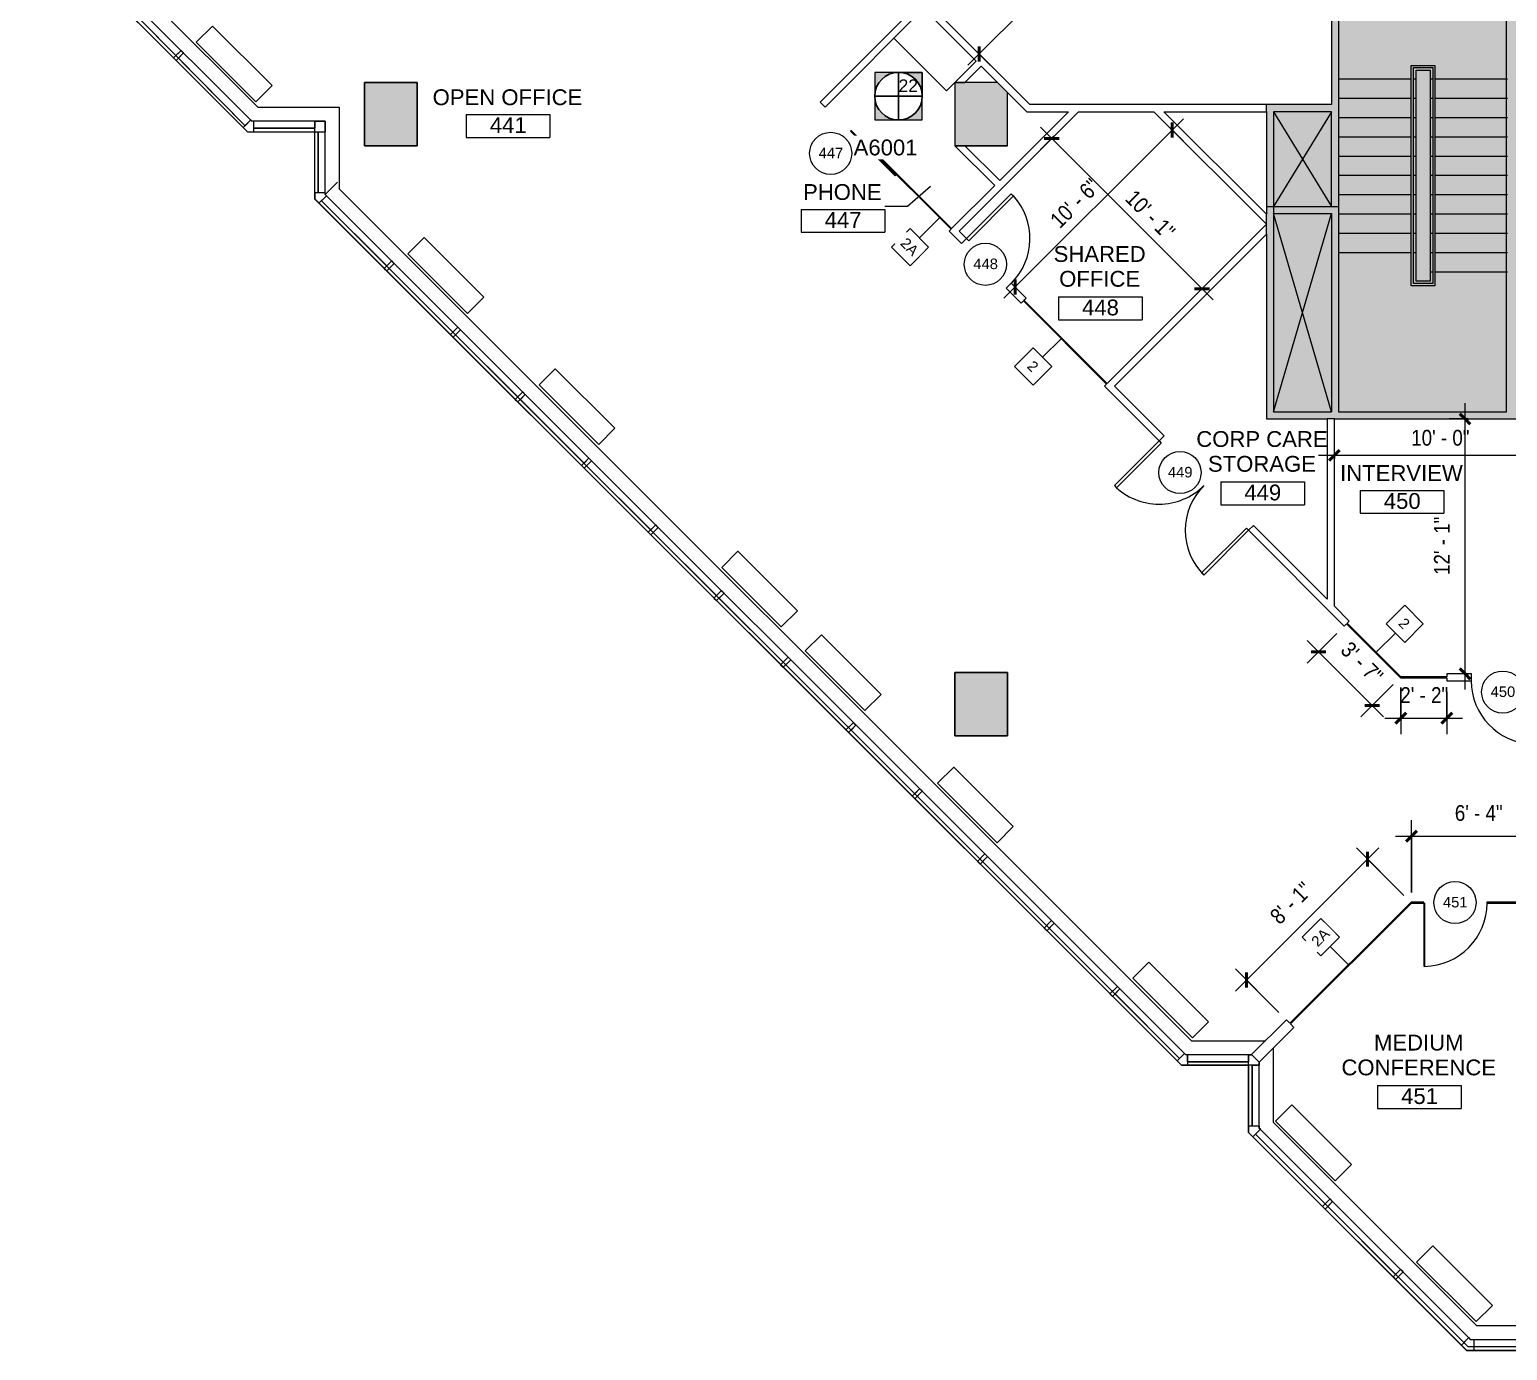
# Model space of a CAD drawing. Header units: inches. Extents: x -865 to 1895, y -762 to 1388.
# Drawn here: x -703 to 138, y -691 to 61 of the extents above; entities that cross this region are included whole.
import ezdxf

# ---------------------------------------------------------------- set-up
doc = ezdxf.new("R2010")
doc.units = ezdxf.units.IN
doc.header["$MEASUREMENT"] = 0
for name, color, linetype, lineweight in [('4th Floor Revit Background_dwg', 8, 'Continuous', 9), ('8309_BB$0$BB_COL_FILL', 7, 'Continuous', 9), ('8309_BB$0$BB_WIN', 7, 'Continuous', 9), ('8309_BB$0$BB_WIN_SILL', 7, 'Continuous', 9), ('A-ANNO-DIMS', 211, 'Continuous', 9), ('A-ANNO-DIMS-96', 211, 'Continuous', 9), ('A-AREA-IDEN', 2, 'Continuous', 20), ('A-DETL-GENF', 92, 'Continuous', 9), ('A-DOOR', 31, 'Continuous', 9), ('A-DOOR-IDEN', 31, 'Continuous', 20), ('A-EXIST-CORE', 7, 'Continuous', 9), ('A-EXIST-GLAZ', 7, 'Continuous', 9), ('A-EXIST-WALL-INT', 7, 'Continuous', 9), ('A-FLOR', 192, 'Continuous', 13), ('A-WALL', 113, 'Continuous', 9), ('A-WALL-IDEN', 211, 'Continuous', 20), ('G-ANNO-SYMB', 111, 'Continuous', 9), ('I-WALL', 2, 'Continuous', 9), ('M-EXIST-HEAT', 7, 'Continuous', 9), ('Q-CASE', 31, 'Continuous', 9)]:
    doc.layers.add(name, color=color, linetype=linetype, lineweight=lineweight)
doc.styles.add('Arial_1', font='arial.ttf', dxfattribs={"height": 9})
doc.styles.add('Arial_2', font='arial.ttf', dxfattribs={"height": 7.125})
doc.styles.add('Arial_3', font='arial.ttf', dxfattribs={"height": 6})
doc.styles.add('Arial_4', font='arial.ttf', dxfattribs={"width": 0.85, "height": 9})
doc.dimstyles.new('Linear_-_3_32__Arial__85_-_1__Tolerance', dxfattribs={"dimscale": 12, "dimtxt": 9.182335, "dimasz": 0.5, "dimexe": 0.75, "dimexo": 0.5, "dimgap": 0.5, "dimtad": 1, "dimdec": 0, "dimzin": 3, "dimdsep": 46, "dimlunit": 4, "dimtxsty": 'Arial_4', "dimblk1": 'OBLIQUE', "dimblk2": 'OBLIQUE', "dimsah": 1, "dimcen": 0.09, "dimdle": 0.75, "dimazin": 0, "dimtfac": 1, "dimtdec": 4, "dimtix": 1, "dimtmove": 0, "dimatfit": 3, "dimfxl": 1, "dimtvp": 1, "dimfrac": 2, "dimtolj": 1, "dimtzin": 0, "dimarcsym": 2})
doc.dimstyles.new('Linear_-_3_32__Arial__85_-_1__Tolerance_1', dxfattribs={"dimscale": 12, "dimtxt": 9.182335, "dimasz": 0.5, "dimexe": 0.75, "dimexo": 0.5, "dimgap": 0.5, "dimtad": 1, "dimdec": 0, "dimzin": 3, "dimdsep": 46, "dimlunit": 4, "dimtxsty": 'Arial_4', "dimblk1": 'OBLIQUE', "dimblk2": 'OBLIQUE', "dimsah": 1, "dimcen": 0.09, "dimdle": 0.75, "dimazin": 0, "dimtfac": 1, "dimtdec": 4, "dimtix": 1, "dimtmove": 2, "dimatfit": 3, "dimfxl": 1, "dimtvp": 1, "dimfrac": 2, "dimtolj": 1, "dimtzin": 0, "dimarcsym": 2})

# ---------------------------------------------------------------- blocks, each defined once
blk = doc.blocks.new('Single-Glass - No Frame - 36_ x 96_-2609057-4th Floor New Construction - Partition Plan')
at = {"layer": 'A-DOOR', "color": 250, "lineweight": 20}
for p, q in [((17.5, 0.25), (17.5, 36.31)), ((18, 36.31), (17.5, 36.31)), ((18, 0.25), (18, 36.31)), ((18, 0.25), (17.5, 0.25))]:
    blk.add_line(p, q, dxfattribs=at)
at = {"layer": 'A-DOOR'}
blk.add_arc((18, 0.25), 36.07, 90.79433, 180, dxfattribs=at)
blk = doc.blocks.new('Single-Flush - 36_ x 96_-1525938-4th Floor New Construction - Partition Plan')
at = {"layer": 'A-DOOR', "color": 250, "lineweight": 20}
for p, q in [((16.25, -2), (16.25, -38.02)), ((18, -2), (16.25, -2)), ((18, -2), (18, -38.02)), ((18, -38.02), (16.25, -38.02))]:
    blk.add_line(p, q, dxfattribs=at)
at = {"layer": 'A-DOOR'}
blk.add_arc((18, -2), 36.07, 180, 267.21884, dxfattribs=at)
blk = doc.blocks.new('Double-Flush - 60_ x 84_-2915550-4th Floor New Construction - Partition Plan')
at = {"layer": 'A-DOOR', "color": 250, "lineweight": 20}
for p, q in [((-36, 38), (-34.25, 38)), ((-36, 2), (-36, 38)), ((-34.25, 2), (-34.25, 38)), ((34.25, 2), (34.25, 37.96)), ((36, 2), (36, 38)), ((-36, 2), (-34.25, 2)), ((36, 2), (34.25, 2))]:
    blk.add_line(p, q, dxfattribs=at)
at = {"layer": 'A-DOOR'}
for centre, start, end in [((-36, 2), 0, 90), ((36, 2), 90, 180)]:
    blk.add_arc(centre, 36, start, end, dxfattribs=at)
blk = doc.blocks.new('Sliding - Single-Glass - No Frame - 36_ x 96_-2608974-4th Floor New Construction - Partition Plan')
at = {"layer": 'A-DOOR', "color": 250, "lineweight": 20}
for p, q in [((-38, 1.25), (-2, 1.25)), ((-38, 0.75), (-38, 1.25)), ((-2, 0.75), (-38, 0.75)), ((-2, 1.25), (-2, 0.75))]:
    blk.add_line(p, q, dxfattribs=at)
blk = doc.blocks.new('Counter Top _No Backsplash_ - Standard Counter Top-2603200-4th Floor New Construction - Partition Plan')
at = {"layer": 'Q-CASE', "lineweight": 13}
for p in [(-47.26, -24), (-4.92, -17.21)]:
    blk.add_line(p, (-4.92, -24), dxfattribs=at)
blk = doc.blocks.new('4th Floor Revit Background_dwg__O1-2868491-4th Floor New Construction - Partition Plan')
at = {"layer": '8309_BB$0$BB_WIN_SILL', "flags": 128}
blk.add_lwpolyline([(-0.442, -9.422), (0.058, -9.422), (0.058, -9.922)], dxfattribs=at)
blk = doc.blocks.new('4th Floor Revit Background_dwg__O7-2868495-4th Floor New Construction - Partition Plan')
at = {"layer": '8309_BB$0$BB_WIN_SILL'}
blk.add_line((-0.078, -0.078), (-0.432, -0.432), dxfattribs=at)
at = {"layer": '8309_BB$0$BB_WIN_SILL', "flags": 128}
blk.add_lwpolyline([(-0.183, -0.682), (0.182, -0.682), (0.182, -0.182), (0.019, -0.183)], dxfattribs=at)
blk = doc.blocks.new('4th Floor Revit Background_dwg__O6-2868496-4th Floor New Construction - Partition Plan')
at = {"layer": '8309_BB$0$BB_WIN_SILL'}
blk.add_line((0.019, -0.183), (-0.078, -0.079), dxfattribs=at)
blk.add_blockref('4th Floor Revit Background_dwg__O7-2868495-4th Floor New Construction - Partition Plan', (0, 0))
blk = doc.blocks.new('4th Floor Revit Background_dwg__O5-2868497-4th Floor New Construction - Partition Plan')
at = {"layer": '8309_BB$0$BB_WIN_SILL'}
blk.add_line((-0.183, -0.682), (-0.432, -0.433), dxfattribs=at)
blk.add_blockref('4th Floor Revit Background_dwg__O6-2868496-4th Floor New Construction - Partition Plan', (0, 0))
blk = doc.blocks.new('4th Floor Revit Background_dwg-1506688-4th Floor New Construction - Partition Plan')
at = {"layer": '8309_BB$0$BB_COL_FILL'}
for points in [[(674.34, 835.78), (674.34, 871.78), (644.34, 871.78), (644.34, 835.78)], [(980.34, 835.78), (1010.34, 835.78), (1010.34, 866.12), (1004.68, 871.78), (980.34, 871.78), (980.34, 841.44)], [(1010.34, 499.78), (1010.34, 535.78), (980.34, 535.78), (980.34, 499.78)]]:
    blk.add_hatch(color=256, dxfattribs=at).paths.add_polyline_path(points, flags=0)
at = {"layer": 'A-EXIST-GLAZ'}
h = blk.add_hatch(color=256, dxfattribs=at)
h.paths.add_polyline_path([(1671.83, 149.74), (1671.9, 149.81), (1668.34, 149.81), (1668.34, 149.74)], flags=0)
h.paths.add_polyline_path([(1109.32, 312.1), (1112.81, 312.1), (1112.8, 312.15), (1109.27, 312.15)], flags=0)
h.paths.add_polyline_path([(618.39, 803.03), (618.39, 803.03), (615.93, 805.49)], flags=0)
h = blk.add_hatch(color=256, dxfattribs=at)
h.paths.add_polyline_path([(1070.09, 351.33), (1070.09, 351.33), (1070.03, 351.39)], flags=0)
h.paths.add_polyline_path([(1032.65, 388.76), (1032.65, 388.77), (1032.59, 388.82)], flags=0)
h.paths.add_polyline_path([(994.69, 426.73), (994.69, 426.73), (994.63, 426.79)], flags=0)
h.paths.add_polyline_path([(957.52, 463.9), (957.52, 463.9), (957.46, 463.96)], flags=0)
h.paths.add_polyline_path([(919.83, 501.59), (919.83, 501.6), (919.77, 501.65)], flags=0)
h.paths.add_polyline_path([(882.66, 538.76), (882.66, 538.76), (882.6, 538.82)], flags=0)
h.paths.add_polyline_path([(844.69, 576.72), (844.7, 576.73), (844.63, 576.78)], flags=0)
h = blk.add_hatch(color=256, dxfattribs=at)
h.paths.add_polyline_path([(1332.34, 149.8), (1332.34, 149.81), (1330.34, 149.8)], flags=0)
h.paths.add_polyline_path([(1231.23, 190.19), (1231.24, 190.19), (1231.17, 190.25)], flags=0)
h.paths.add_polyline_path([(1191.15, 230.27), (1191.15, 230.28), (1191.09, 230.33)], flags=0)
at = {"layer": '8309_BB$0$BB_COL_FILL'}
for p, q in [((674.34, 871.78), (644.34, 871.78)), ((644.34, 871.78), (644.34, 835.78)), ((674.34, 835.78), (674.34, 871.78)), ((1004.68, 871.78), (980.34, 871.78)), ((980.34, 871.78), (980.34, 841.44)), ((1010.34, 866.12), (1004.68, 871.78)), ((1010.34, 835.78), (1010.34, 866.12)), ((980.34, 841.44), (980.34, 835.78)), ((644.34, 835.78), (674.34, 835.78)), ((980.34, 835.78), (1010.34, 835.78)), ((1010.34, 835.78), (986, 835.78)), ((1010.34, 535.78), (980.34, 535.78)), ((980.34, 535.78), (980.34, 499.78)), ((1010.34, 499.78), (1010.34, 535.78)), ((980.34, 499.78), (1010.34, 499.78))]:
    blk.add_line(p, q, dxfattribs=at)
at = {"layer": '8309_BB$0$BB_WIN', "flags": 128}
blk.add_lwpolyline([(1153.53, 277.38), (1153.53, 276.38), (1154.24, 275.67)], dxfattribs=at)
at = {"layer": 'A-EXIST-CORE'}
for p, q in [((1240.08, 873.7), (1198.83, 873.7)), ((1242.83, 873.7), (1241.33, 873.7)), ((1252.33, 873.7), (1250.83, 873.7)), ((1294.83, 873.7), (1253.58, 873.7)), ((1240.08, 862.7), (1198.83, 862.7)), ((1242.83, 862.7), (1241.33, 862.7)), ((1252.33, 862.7), (1250.83, 862.7)), ((1294.83, 862.7), (1253.58, 862.7)), ((1157.72, 855.13), (1157.72, 796.7)), ((1194.72, 855.14), (1161.72, 801.14)), ((1240.08, 851.7), (1198.83, 851.7)), ((1242.83, 851.7), (1241.33, 851.7)), ((1252.33, 851.7), (1250.83, 851.7)), ((1294.83, 851.7), (1253.58, 851.7)), ((1240.08, 840.7), (1198.83, 840.7)), ((1242.83, 840.7), (1241.33, 840.7)), ((1252.33, 840.7), (1250.83, 840.7)), ((1294.83, 840.7), (1253.58, 840.7)), ((1240.08, 829.7), (1198.83, 829.7)), ((1242.83, 829.7), (1241.33, 829.7)), ((1252.33, 829.7), (1250.83, 829.7)), ((1294.83, 829.7), (1253.58, 829.7)), ((1240.08, 818.7), (1198.83, 818.7)), ((1242.83, 818.7), (1241.33, 818.7)), ((1252.33, 818.7), (1250.83, 818.7)), ((1294.83, 818.7), (1253.58, 818.7)), ((1240.08, 807.7), (1198.83, 807.7)), ((1242.83, 807.7), (1241.33, 807.7)), ((1252.33, 807.7), (1250.83, 807.7)), ((1294.83, 807.7), (1253.58, 807.7)), ((1157.72, 801.14), (1198.72, 801.14)), ((1161.72, 684.14), (1194.72, 797.14)), ((1240.08, 796.7), (1198.83, 796.7)), ((1242.83, 796.7), (1241.33, 796.7)), ((1252.33, 796.7), (1250.83, 796.7)), ((1294.83, 796.7), (1253.58, 796.7)), ((1240.08, 785.7), (1198.83, 785.7)), ((1242.83, 785.7), (1241.33, 785.7)), ((1252.33, 785.7), (1250.83, 785.7)), ((1294.83, 785.7), (1253.58, 785.7)), ((1240.08, 774.7), (1198.83, 774.7)), ((1242.83, 774.7), (1241.33, 774.7)), ((1252.33, 774.7), (1250.83, 774.7)), ((1294.83, 774.7), (1253.58, 774.7)), ((1252.33, 763.7), (1250.83, 763.7)), ((1294.83, 763.7), (1253.58, 763.7)), ((1196.35, 680.14), (1316.34, 680.14))]:
    blk.add_line(p, q, dxfattribs=at)
at = {"layer": 'A-EXIST-CORE', "flags": 128}
for points in [[(1194.72, 999.26), (1194.72, 859.14), (1157.72, 859.14)], [(1208.72, 981.23), (1198.72, 981.23), (1198.72, 684.14), (1294.32, 684.14), (1294.32, 937.44), (1281.87, 949.89)], [(1161.72, 855.14), (1194.72, 801.14), (1194.72, 855.14), (1161.72, 855.14), (1161.72, 684.14), (1194.72, 684.14), (1161.72, 797.14), (1194.72, 797.14), (1194.72, 684.14)], [(1157.72, 785.36), (1157.72, 680.14), (1192.35, 680.14)]]:
    blk.add_lwpolyline(points, dxfattribs=at)
for points in [[(1253.58, 755.95), (1240.08, 755.95), (1240.08, 881.45), (1253.58, 881.45)], [(1252.33, 880.2), (1252.33, 757.2), (1241.33, 757.2), (1241.33, 880.2)], [(1242.83, 878.7), (1250.83, 878.7), (1250.83, 758.7), (1242.83, 758.7)]]:
    blk.add_lwpolyline(points, close=True, dxfattribs=at)
at = {"layer": 'A-EXIST-GLAZ'}
for p, q in [((580.22, 849.69), (459.64, 970.27)), ((457.66, 967.43), (576.37, 847.04)), ((581.21, 845.69), (615.97, 845.69)), ((617.93, 843.73), (617.93, 808.97)), ((1108.27, 315.97), (619.81, 804.44)), ((1161.53, 321.94), (1161.53, 279.69)), ((1149.35, 318.1), (1111.81, 318.1)), ((1112.81, 314.1), (1147.57, 314.1)), ((1149.53, 312.14), (1149.53, 277.38))]:
    blk.add_line(p, q, dxfattribs=at)
at = {"layer": 'A-EXIST-GLAZ', "flags": 128}
for points in [[(1149.35, 318.1), (1147.57, 318.1), (1147.57, 314.1), (1112.81, 314.1), (1112.81, 318.1), (1111.81, 318.1), (1111.1, 318.8), (1108.27, 315.97), (1071.5, 352.75), (1074.33, 355.57), (1072.85, 357.04), (1070.03, 354.22), (1034.07, 390.18), (1036.89, 393), (1035.42, 394.48), (1032.59, 391.65), (996.11, 428.14), (998.93, 430.97), (997.45, 432.44), (994.63, 429.62), (958.94, 465.31), (961.76, 468.13), (960.29, 469.61), (957.46, 466.78), (921.24, 503.01), (924.06, 505.83), (922.59, 507.31), (919.77, 504.48), (884.07, 540.17), (886.9, 543), (885.42, 544.47), (882.6, 541.65), (846.11, 578.14), (848.93, 580.96), (847.46, 582.44), (844.63, 579.61), (808.68, 615.57), (811.5, 618.4), (810.03, 619.87), (807.2, 617.05), (770.71, 653.53), (773.54, 656.36), (772.06, 657.83), (769.24, 655.01), (733.02, 691.23), (735.84, 694.06), (734.37, 695.53), (731.54, 692.71), (696.11, 728.13), (698.94, 730.96), (697.46, 732.43), (694.64, 729.61), (658.42, 765.83), (661.24, 768.66), (659.77, 770.13), (656.94, 767.31), (619.81, 804.44), (622.63, 807.26), (621.93, 807.97), (621.93, 808.97), (617.93, 808.97), (617.93, 843.69), (621.93, 843.69), (621.93, 849.69), (615.97, 849.69), (615.97, 845.69), (581.21, 845.69), (581.21, 849.69), (580.21, 849.69), (579.5, 850.4), (576.37, 847.04), (538.37, 885.58), (541.34, 888.55), (539.87, 890.03), (536.9, 887.06), (497.39, 927.14)], [(453.64, 1011.98), (459.64, 1011.98), (459.64, 1005.98), (453.64, 1005.98), (453.64, 1011.98), (453.64, 967.78), (577.73, 843.69), (621.93, 843.69)], [(467.64, 973.58), (583.53, 857.69), (629.93, 857.69), (629.93, 811.29), (1115.12, 326.1), (1157.2, 326.1)], [(621.93, 808.97), (615.93, 808.97), (615.93, 805.49), (618.39, 803.03), (622.63, 807.26), (621.93, 807.97), (621.93, 849.69), (580.21, 849.69), (579.5, 850.4), (575.26, 846.16), (577.72, 843.69), (581.21, 843.69), (581.21, 849.69)], [(1112.81, 318.1), (1112.81, 312.1), (1109.32, 312.1), (615.93, 805.49), (615.93, 849.69)], [(1153.53, 312.1), (1109.32, 312.1), (1106.86, 314.57), (1111.1, 318.8), (1111.81, 318.1), (621.93, 807.98), (629, 815.05)], [(1147.53, 312.1), (1147.53, 318.1), (1149.35, 318.1)], [(1153.53, 277.38), (1147.53, 277.38), (1147.53, 273.89), (1147.53, 318.1)], [(1153.53, 313.95), (1153.53, 312.1), (1147.53, 312.1)], [(1330.34, 151.78), (1276, 151.78), (1276, 155.78), (1274.12, 155.78), (1272.87, 157.04), (1270.04, 154.21), (1232.65, 191.6), (1235.47, 194.42), (1234, 195.9), (1231.17, 193.07), (1192.56, 231.69), (1195.38, 234.51), (1193.91, 235.99), (1191.09, 233.16), (1151.41, 272.84), (1154.23, 275.67), (1153.53, 276.38), (1153.53, 277.38), (1149.53, 277.38), (1149.53, 312.1), (1153.53, 312.1), (1153.53, 313.95)], [(1385.3, 155.78), (1274.12, 155.78), (1153.53, 276.38), (1153.53, 313.95)], [(1385.3, 163.78), (1277.44, 163.78), (1161.53, 279.69)], [(1154.24, 275.67), (1150, 271.43), (1147.53, 273.89), (1271.64, 149.78), (1668.34, 149.78)], [(1668.34, 151.78), (1272.47, 151.78), (1151.41, 272.84)]]:
    blk.add_lwpolyline(points, dxfattribs=at)
for points in [[(535.63, 885.79), (537.1, 884.32), (541.34, 888.55), (539.87, 890.03)], [(655.53, 765.89), (657, 764.42), (661.24, 768.66), (659.77, 770.13)], [(693.22, 728.19), (694.7, 726.72), (698.94, 730.96), (697.46, 732.43)], [(730.13, 691.29), (731.6, 689.82), (735.84, 694.06), (734.37, 695.53)], [(767.82, 653.59), (769.3, 652.12), (773.54, 656.36), (772.06, 657.83)], [(805.79, 615.63), (807.26, 614.16), (811.5, 618.4), (810.03, 619.87)], [(843.22, 578.2), (844.69, 576.72), (848.93, 580.96), (847.46, 582.44)], [(881.18, 540.23), (882.66, 538.76), (886.9, 543), (885.42, 544.47)], [(918.35, 503.07), (919.83, 501.59), (924.06, 505.83), (922.59, 507.31)], [(956.05, 465.37), (957.52, 463.89), (961.76, 468.13), (960.29, 469.61)], [(993.22, 428.2), (994.69, 426.73), (998.93, 430.97), (997.45, 432.44)], [(1031.18, 390.24), (1032.65, 388.76), (1036.89, 393), (1035.42, 394.48)], [(1068.61, 352.81), (1070.09, 351.33), (1074.33, 355.57), (1072.85, 357.04)], [(1189.67, 231.75), (1191.14, 230.27), (1195.38, 234.51), (1193.91, 235.99)], [(1229.76, 191.66), (1231.23, 190.19), (1235.47, 194.42), (1234, 195.9)]]:
    blk.add_lwpolyline(points, close=True, dxfattribs=at)
at = {"layer": 'A-EXIST-WALL-INT'}
for p, q in [((980.34, 871.78), (980.34, 835.78)), ((1004.68, 871.78), (986, 871.78))]:
    blk.add_line(p, q, dxfattribs=at)
at = {"layer": 'A-EXIST-WALL-INT', "flags": 128}
for points in [[(644.34, 871.78), (674.34, 871.78), (674.34, 835.78), (644.34, 835.78)], [(980.34, 535.78), (1010.34, 535.78), (1010.34, 499.78), (980.34, 499.78)]]:
    blk.add_lwpolyline(points, close=True, dxfattribs=at)
blk.add_lwpolyline([(986, 835.78), (1010.34, 835.78), (1010.34, 866.12)], dxfattribs=at)
at = {"layer": 'M-EXIST-HEAT', "flags": 128}
for points in [[(591.67, 869.97), (557.73, 903.91), (548.54, 894.72), (582.48, 860.78)], [(712.16, 749.49), (678.21, 783.43), (669.02, 774.24), (702.96, 740.3)], [(786.8, 674.85), (752.86, 708.79), (743.66, 699.6), (777.6, 665.66)], [(890.75, 570.9), (856.81, 604.84), (847.61, 595.65), (881.56, 561.7)], [(938.35, 523.3), (904.41, 557.24), (895.21, 548.05), (929.15, 514.11)], [(1013.61, 448.03), (979.67, 481.97), (970.48, 472.78), (1004.42, 438.84)], [(1124.74, 336.91), (1090.8, 370.85), (1081.6, 361.66), (1115.55, 327.72)], [(1206.05, 255.6), (1172.11, 289.54), (1162.92, 280.35), (1196.86, 246.4)], [(1286.29, 175.35), (1252.35, 209.29), (1243.16, 200.1), (1277.1, 166.16)]]:
    blk.add_lwpolyline(points, close=True, dxfattribs=at)
at = {"xscale": 12, "yscale": 12, "zscale": 12}
for name, p in [('4th Floor Revit Background_dwg__O1-2868491-4th Floor New Construction - Partition Plan', (621.23, 962.76)), ('4th Floor Revit Background_dwg__O5-2868497-4th Floor New Construction - Partition Plan', (1273.82, 157.99))]:
    blk.add_blockref(name, p, dxfattribs=at)
blk = doc.blocks.new('FORM Room Tag - Name _ Number-61107-4th Floor New Construction - Partition Plan')
at = {"layer": 'A-AREA-IDEN'}
for p, q in [((-0.2444, -0.0231), (-0.2444, -0.1589)), ((-0.2444, -0.0231), (0.2515, -0.0231)), ((0.2515, -0.0231), (0.2515, -0.1589)), ((-0.2444, -0.1589), (0.2515, -0.1589))]:
    blk.add_line(p, q, dxfattribs=at)
blk = doc.blocks.new('Elevation - Interiors-59324-4th Floor New Construction - Partition Plan')
at = {"layer": 'G-ANNO-SYMB'}
h = blk.add_hatch(color=256, dxfattribs=at)
edge = h.paths.add_edge_path(flags=0)
edge.add_line((-0.0996, 0.0996), (0, 0.1992))
edge.add_line((0, 0.1992), (0.0996, 0.0996))
edge.add_arc((0, 0), 0.1409, 45, 135)
h = blk.add_hatch(color=256, dxfattribs=at)
edge = h.paths.add_edge_path(flags=0)
edge.add_line((-0.1992, 0), (-0.0996, 0.0996))
edge.add_arc((0, 0), 0.1409, 135, 225)
edge.add_line((-0.0996, -0.0996), (-0.1992, 0))
h = blk.add_hatch(color=256, dxfattribs=at)
edge = h.paths.add_edge_path(flags=0)
edge.add_line((0.1992, 0), (0.0996, -0.0996))
edge.add_arc((0, 0), 0.1409, 315, 405)
edge.add_line((0.0996, 0.0996), (0.1992, 0))
h = blk.add_hatch(color=256, dxfattribs=at)
edge = h.paths.add_edge_path(flags=0)
edge.add_arc((0, 0), 0.1409, 225, 315)
edge.add_line((0.0996, -0.0996), (0, -0.1992))
edge.add_line((0, -0.1992), (-0.0996, -0.0996))
for p, q in [((0, 0.1992), (-0.1992, 0)), ((0, 0.1992), (-0.0996, 0.0996)), ((0.1992, 0), (0, 0.1992)), ((0.0996, 0.0996), (0, 0.1992)), ((-0.0996, 0.0996), (-0.1992, 0)), ((-0.0996, 0.0996), (0.0996, -0.0996)), ((0.0996, 0.0996), (-0.0996, -0.0996)), ((0, 0), (-0.0996, 0.0996)), ((-0.0996, 0.0996), (0, 0)), ((0.0996, 0.0996), (0, 0)), ((0, 0), (0.0996, 0.0996)), ((0.1992, 0), (0.0996, 0.0996)), ((0, -0.1992), (0.1992, 0)), ((-0.1992, 0), (0, -0.1992)), ((-0.1992, 0), (-0.0996, -0.0996)), ((-0.0996, -0.0996), (0, 0)), ((0, 0), (-0.0996, -0.0996)), ((0, 0), (0.0996, -0.0996)), ((0.0996, -0.0996), (0, 0)), ((0.0996, -0.0996), (0.1992, 0)), ((-0.0996, -0.0996), (0, -0.1992)), ((0, -0.1992), (0.0996, -0.0996))]:
    blk.add_line(p, q, dxfattribs=at)
blk.add_circle((0, 0), 0.1409, dxfattribs=at)
for start, end in [(135, 225), (135, 225), (45, 135), (45, 135), (315, 45), (315, 45), (225, 315), (225, 315)]:
    blk.add_arc((0, 0), 0.1409, start, end, dxfattribs=at)
blk = doc.blocks.new('Elevation - Triangle - 51_256_-58624-4th Floor New Construction - Partition Plan')
at = {"layer": 'G-ANNO-SYMB'}
for p, q in [((0, 0.0996), (-0.0996, 0)), ((0.0996, 0), (0, 0.0996))]:
    blk.add_line(p, q, dxfattribs=at)
blk = doc.blocks.new('FORM Wall Tag - Default-61693-4th Floor New Construction - Partition Plan')
at = {"layer": 'A-WALL-IDEN'}
for p, q in [((-0.078125, 0.078125), (0.078125, 0.078125)), ((-0.078125, -0.078125), (-0.078125, 0.078125)), ((0.078125, 0.078125), (0.078125, -0.078125)), ((0.078125, -0.078125), (-0.078125, -0.078125))]:
    blk.add_line(p, q, dxfattribs=at)
blk = doc.blocks.new('FORM Door Tag - Default-60822-4th Floor New Construction - Partition Plan')
at = {"layer": 'A-DOOR-IDEN'}
blk.add_circle((-0.002, 0), 0.125, dxfattribs=at)
blk = doc.blocks.new('DIMBLOCK21-4th Floor New Construction - Partition Plan')
at = {"layer": 'A-ANNO-DIMS-96'}
for p, q in [((-29.3, -93.04), (-127.58, 5.25)), ((-119.98, 0.12), (-127.58, -7.48)), ((-121.22, -1.12), (-119.98, 0.12)), ((-34.42, -85.44), (-42.03, -93.04)), ((-35.66, -86.68), (-34.42, -85.44))]:
    blk.add_line(p, q, dxfattribs=at)
at = {"layer": 'A-ANNO-DIMS-96', "lineweight": 50}
for p, q in [((-121.22, -1.12), (-125.46, -1.12)), ((-121.22, -1.12), (-116.98, -1.12)), ((-35.66, -86.68), (-39.9, -86.68)), ((-35.66, -86.68), (-31.42, -86.68))]:
    blk.add_line(p, q, dxfattribs=at)
at = {"layer": 'A-ANNO-DIMS-96', "color": 0, "insert": (-73.58, -29.57), "char_height": 9, "width": 38.9896, "attachment_point": 1, "rotation": 315, "line_spacing_factor": 0.941778, "style": 'Arial_4'}
blk.add_mtext('10\' - 1"', dxfattribs=at)
blk = doc.blocks.new('_Oblique')
at = {"color": 0, "linetype": 'ByBlock', "lineweight": -2}
blk.add_line((-0.5, -0.5), (0.5, 0.5), dxfattribs=at)
blk = doc.blocks.new('DIMBLOCK22-4th Floor New Construction - Partition Plan')
at = {"layer": 'A-ANNO-DIMS-96'}
for p, q in [((-46.22, 10.05), (-148.38, -92.11)), ((-53.83, 4.93), (-46.22, -2.68)), ((-52.58, 3.69), (-53.83, 4.93)), ((-143.26, -84.5), (-135.65, -92.11)), ((-142.01, -85.75), (-143.26, -84.5))]:
    blk.add_line(p, q, dxfattribs=at)
at = {"layer": 'A-ANNO-DIMS-96', "lineweight": 50}
for p, q in [((-52.58, 3.69), (-52.58, 7.93)), ((-52.58, 3.69), (-52.58, -0.56)), ((-142.01, -85.75), (-142.01, -81.5)), ((-142.01, -85.75), (-142.01, -89.99))]:
    blk.add_line(p, q, dxfattribs=at)
at = {"layer": 'A-ANNO-DIMS-96', "color": 0, "insert": (-122.94, -46.51), "char_height": 9, "width": 38.9896, "attachment_point": 1, "rotation": 45, "line_spacing_factor": 0.941778, "style": 'Arial_4'}
blk.add_mtext('10\' - 6"', dxfattribs=at)
blk = doc.blocks.new('DIMBLOCK31-4th Floor New Construction - Partition Plan')
at = {"layer": 'A-ANNO-DIMS-96', "lineweight": 50}
for p, q in [((114.08, -160.85), (111.08, -157.85)), ((114.08, -160.85), (117.08, -163.85)), ((114.08, -305.97), (111.08, -302.97)), ((114.08, -305.97), (117.08, -308.97))]:
    blk.add_line(p, q, dxfattribs=at)
at = {"layer": 'A-ANNO-DIMS-96'}
for p, q in [((114.08, -314.97), (114.08, -151.85)), ((115.84, -160.85), (105.08, -160.85)), ((114.08, -160.85), (115.84, -160.85)), ((115.84, -305.97), (105.08, -305.97)), ((114.08, -305.97), (115.84, -305.97))]:
    blk.add_line(p, q, dxfattribs=at)
at = {"layer": 'A-ANNO-DIMS-96', "color": 0, "insert": (96.4, -249.66), "char_height": 9, "width": 38.9896, "attachment_point": 1, "rotation": 90, "line_spacing_factor": 0.941778, "style": 'Arial_4'}
blk.add_mtext('12\' - 1"', dxfattribs=at)
blk = doc.blocks.new('DIMBLOCK32-4th Floor New Construction - Partition Plan')
at = {"layer": 'A-ANNO-DIMS-96'}
for p, q in [((77.49, -313.72), (77.49, -340.24)), ((77.49, -331.24), (77.49, -313.72)), ((103.68, -315.97), (103.68, -340.24)), ((103.68, -331.24), (103.68, -315.97)), ((68.49, -331.24), (112.68, -331.24))]:
    blk.add_line(p, q, dxfattribs=at)
at = {"layer": 'A-ANNO-DIMS-96', "lineweight": 50}
for p, q in [((77.49, -331.24), (74.49, -334.24)), ((77.49, -331.24), (80.49, -328.24)), ((103.68, -331.24), (100.68, -334.24)), ((103.68, -331.24), (106.68, -328.24))]:
    blk.add_line(p, q, dxfattribs=at)
at = {"layer": 'A-ANNO-DIMS-96', "color": 0, "insert": (77.23, -313.55), "char_height": 9, "width": 32.0393, "attachment_point": 1, "line_spacing_factor": 0.941778, "style": 'Arial_4'}
blk.add_mtext('2\' - 2"', dxfattribs=at)
blk = doc.blocks.new('DIMBLOCK33-4th Floor New Construction - Partition Plan')
at = {"layer": 'A-ANNO-DIMS-96'}
for p, q in [((41.09, -282.99), (24.27, -299.8)), ((30.64, -293.44), (41.09, -282.99)), ((67.57, -330.37), (24.27, -287.07)), ((73.25, -311.97), (54.84, -330.37)), ((61.21, -324.01), (73.25, -311.97))]:
    blk.add_line(p, q, dxfattribs=at)
at = {"layer": 'A-ANNO-DIMS-96', "lineweight": 50}
for p, q in [((30.64, -293.44), (26.4, -293.44)), ((30.64, -293.44), (34.88, -293.44)), ((61.21, -324.01), (56.97, -324.01)), ((61.21, -324.01), (65.45, -324.01))]:
    blk.add_line(p, q, dxfattribs=at)
at = {"layer": 'A-ANNO-DIMS-96', "color": 0, "insert": (48.99, -286.78), "char_height": 9, "width": 32.0393, "attachment_point": 1, "rotation": 315, "line_spacing_factor": 0.941778, "style": 'Arial_4'}
blk.add_mtext('3\' - 7"', dxfattribs=at)
blk = doc.blocks.new('DIMBLOCK34-4th Floor New Construction - Partition Plan')
at = {"layer": 'A-ANNO-DIMS-96'}
for p, q in [((39.68, -183.29), (39.68, -172.53)), ((159.67, -183.29), (159.67, -172.53)), ((30.68, -181.53), (168.67, -181.53)), ((39.68, -181.53), (39.68, -183.29)), ((159.67, -181.53), (159.67, -183.29))]:
    blk.add_line(p, q, dxfattribs=at)
at = {"layer": 'A-ANNO-DIMS-96', "lineweight": 50}
for p, q in [((39.68, -181.53), (36.68, -184.53)), ((39.68, -181.53), (42.68, -178.53)), ((159.67, -181.53), (156.67, -184.53)), ((159.67, -181.53), (162.67, -178.53))]:
    blk.add_line(p, q, dxfattribs=at)
at = {"layer": 'A-ANNO-DIMS-96', "color": 0, "insert": (83.43, -167.03), "char_height": 9, "width": 38.9896, "attachment_point": 1, "line_spacing_factor": 0.941778, "style": 'Arial_4'}
blk.add_mtext('10\' - 0"', dxfattribs=at)
blk = doc.blocks.new('DIMBLOCK35-4th Floor New Construction - Partition Plan')
at = {"layer": 'A-ANNO-DIMS-96'}
for p, q in [((19.28, 228.81), (-168.9, 40.63)), ((11.67, 223.69), (19.28, 216.08)), ((12.91, 222.44), (11.67, 223.69)), ((-163.78, 48.24), (-156.17, 40.63)), ((-162.54, 46.99), (-163.78, 48.24))]:
    blk.add_line(p, q, dxfattribs=at)
at = {"layer": 'A-ANNO-DIMS-96', "lineweight": 50}
for p, q in [((12.91, 222.44), (12.91, 226.69)), ((12.91, 222.44), (12.91, 218.2)), ((-162.54, 46.99), (-162.54, 51.24)), ((-162.54, 46.99), (-162.54, 42.75))]:
    blk.add_line(p, q, dxfattribs=at)
at = {"layer": 'A-ANNO-DIMS-96', "color": 0, "insert": (-98.8, 135.74), "char_height": 9, "width": 38.9896, "attachment_point": 1, "rotation": 45, "line_spacing_factor": 0.941778, "style": 'Arial_4'}
blk.add_mtext('20\' - 8"', dxfattribs=at)
blk = doc.blocks.new('DIMBLOCK37-4th Floor New Construction - Partition Plan')
at = {"layer": 'A-ANNO-DIMS-96'}
for p, q in [((83.55, -430.46), (83.55, -389.38)), ((159.67, -427.21), (159.67, -389.38)), ((74.55, -398.38), (168.67, -398.38)), ((83.55, -398.38), (83.55, -430.46)), ((159.67, -398.38), (159.67, -427.21))]:
    blk.add_line(p, q, dxfattribs=at)
at = {"layer": 'A-ANNO-DIMS-96', "lineweight": 50}
for p, q in [((83.55, -398.38), (86.55, -395.38)), ((159.67, -398.38), (162.67, -395.38)), ((83.55, -398.38), (80.55, -401.38)), ((159.67, -398.38), (156.67, -401.38))]:
    blk.add_line(p, q, dxfattribs=at)
at = {"layer": 'A-ANNO-DIMS-96', "color": 0, "insert": (108.26, -380.7), "char_height": 9, "width": 32.0393, "attachment_point": 1, "line_spacing_factor": 0.941778, "style": 'Arial_4'}
blk.add_mtext('6\' - 4"', dxfattribs=at)
blk = doc.blocks.new('DIMBLOCK38-4th Floor New Construction - Partition Plan')
at = {"layer": 'A-ANNO-DIMS-96'}
for p, q in [((64.95, -405.13), (-16.63, -486.71)), ((79.31, -432.22), (52.22, -405.13)), ((58.59, -411.49), (79.31, -432.22)), ((8.16, -498.77), (-16.63, -473.99)), ((-10.27, -480.35), (8.16, -498.77))]:
    blk.add_line(p, q, dxfattribs=at)
at = {"layer": 'A-ANNO-DIMS-96', "lineweight": 50}
for p, q in [((58.59, -411.49), (58.59, -407.25)), ((58.59, -411.49), (58.59, -415.73)), ((-10.27, -480.35), (-10.27, -476.11)), ((-10.27, -480.35), (-10.27, -484.59))]:
    blk.add_line(p, q, dxfattribs=at)
at = {"layer": 'A-ANNO-DIMS-96', "color": 0, "insert": (2.22, -442.86), "char_height": 9, "width": 32.0393, "attachment_point": 1, "rotation": 45, "line_spacing_factor": 0.941778, "style": 'Arial_4'}
blk.add_mtext('8\' - 1"', dxfattribs=at)

msp = doc.modelspace()

# ---------------------------------------------------------------- hatches: boundary and pattern name
at = {"layer": 'A-DETL-GENF'}
h = msp.add_hatch(color=9, dxfattribs=at)
h.paths.add_polyline_path([(393.16, -162.72), (541.06, -162.72), (541.06, -147.94), (752.68, -147.94), (752.68, -162.72), (867.19, -162.72), (867.19, 64.4), (393.16, 64.4), (393.16, 24.53), (402.64, 24.53), (402.64, -19.47), (393.16, -19.47), (393.16, -77.47), (402.64, -77.47), (402.64, -121.47), (393.16, -121.47), (393.16, -158.22)], flags=0)
h.paths.add_polyline_path([(1527.09, -162.72), (1527.09, 68.31), (1241.09, 68.31), (1241.09, -162.72), (1517.61, -162.72)], flags=0)
h.paths.add_polyline_path([(159.67, -160.85), (261.14, -160.85), (261.14, -120.86), (251.64, -120.86), (251.64, -76.86), (261.64, -76.86), (261.64, -18.86), (251.64, -18.86), (251.64, 25.14), (261.14, 25.14), (261.14, 62.36), (177.39, 62.36), (95.51, 144.24), (38.05, 144.24), (38.05, 18.14), (1.06, 18.14), (1.06, -160.85), (153.68, -160.85)], flags=0)
h.paths.add_polyline_path([(-353.51, 330.78), (-327.35, 330.78), (-209.17, 448.96), (-318.99, 558.75), (-389.63, 558.75), (-389.63, 773.5), (-505.56, 773.5), (-505.56, 330.78), (-374.02, 330.78)], flags=0)

# ---------------------------------------------------------------- linework, layer by layer
at = {"layer": 'A-AREA-IDEN'}
for p, q in [((-190.29, -28.39), (-203.28, -39.89)), ((-203.28, -39.89), (-216.27, -39.89))]:
    msp.add_line(p, q, dxfattribs=at)
at = {"layer": 'A-FLOR'}
for p, q in [((-703.04, 126.79), (-578.95, 2.7)), ((-578.95, 2.7), (-540.75, 2.7)), ((-540.75, 2.7), (-540.75, -35.49)), ((-540.75, -35.49), (-47.4, -528.84)), ((-47.4, -528.84), (-9.14, -528.84)), ((-9.14, -528.84), (-9.14, -567.09)), ((-9.14, -567.09), (114.95, -691.18)), ((114.95, -691.18), (515.23, -691.18))]:
    msp.add_line(p, q, dxfattribs=at)
at = {"layer": 'A-WALL', "color": 250, "lineweight": 20}
for p, q in [((-15.82, 256.84), (-253.04, 19.62)), ((-133.68, 18.14), (-191.27, 75.73)), ((-250.21, 16.8), (-194.1, 72.9)), ((-194.1, 72.9), (-164.16, 42.96)), ((-164.16, 42.96), (-176.33, 30.79)), ((-170.68, 30.79), (-161.33, 40.14)), ((-161.33, 40.14), (-135.34, 14.14)), ((-176.33, 30.79), (-170.68, 30.79)), ((-253.04, 19.62), (-250.21, 16.8)), ((1.06, 18.14), (-133.68, 18.14)), ((1.06, 14.14), (1.06, 18.14)), ((-173.93, -53.83), (-105.96, 14.14)), ((-111.62, 14.14), (-150.82, -25.06)), ((-135.34, 14.14), (-111.62, 14.14)), ((-105.96, 14.14), (-63.04, 14.14)), ((-63.04, 14.14), (1.06, -49.96)), ((1.06, -44.3), (-57.38, 14.14)), ((-57.38, 14.14), (1.06, 14.14)), ((-176.33, -5.21), (-153.65, -27.89)), ((-170.68, -5.21), (-176.33, -5.21)), ((-150.82, -25.06), (-170.68, -5.21)), ((-153.65, -27.89), (-178.17, -52.41)), ((1.06, -49.96), (-89.61, -140.63)), ((1.06, -55.61), (1.06, -44.3)), ((-178.53, -52.77), (-179.59, -53.83)), ((-179.59, -53.83), (-172.52, -60.9)), ((-169.69, -58.07), (-173.93, -53.83)), ((-172.52, -60.9), (-169.69, -58.07)), ((-85.54, -142.22), (1.06, -55.61)), ((-144.23, -83.53), (-147.06, -86.35)), ((-135.75, -92.01), (-144.23, -83.53)), ((-147.06, -86.35), (-138.58, -94.84)), ((-136.98, -93.25), (-135.75, -92.01)), ((-138.58, -94.84), (-137.34, -93.6)), ((-89.96, -140.98), (-91.2, -142.22)), ((-91.2, -142.22), (-60.09, -173.33)), ((-57.26, -170.5), (-85.54, -142.22)), ((35.68, -160.85), (35.68, -263.44)), ((39.68, -160.85), (35.68, -160.85)), ((39.68, -267.44), (39.68, -160.85)), ((-60.09, -173.33), (-57.26, -170.5)), ((-6.35, -221.41), (-9.18, -224.24)), ((-9.18, -224.24), (45.33, -278.74)), ((35.68, -263.44), (-6.35, -221.41)), ((48.16, -275.92), (39.68, -267.44)), ((45.33, -278.74), (46.57, -277.51)), ((46.92, -277.15), (48.16, -275.92)), ((117.68, -305.97), (103.68, -305.97)), ((103.68, -305.97), (103.68, -307.72)), ((103.68, -308.22), (103.68, -309.97)), ((103.68, -309.97), (117.68, -309.97)), ((117.68, -309.97), (117.68, -305.97)), ((12.4, -503.02), (-7.4, -522.82)), ((14.34, -504.96), (12.4, -503.02)), ((-3.16, -527.06), (16.64, -507.26)), ((16.64, -507.26), (14.7, -505.31)), ((-7.4, -522.82), (-3.16, -527.06))]:
    msp.add_line(p, q, dxfattribs=at)
at = {"layer": 'A-WALL-IDEN'}
for p, q in [((-184.91, -46.03), (-196.55, -57.68)), ((-115.62, -114.96), (-126.38, -125.73)), ((63.31, -293.9), (74.41, -282.79)), ((47.87, -471.79), (37.24, -461.16))]:
    msp.add_line(p, q, dxfattribs=at)
at = {"layer": 'I-WALL', "color": 250, "lineweight": 20}
for p, q in [((-223.34, -7.25), (-223.69, -7.6)), ((-223.69, -7.6), (-178.53, -52.77)), ((-178.17, -52.41), (-223.34, -7.25)), ((-137.34, -93.6), (-89.96, -140.98)), ((-89.61, -140.63), (-136.98, -93.25)), ((46.57, -277.51), (77.28, -308.22)), ((77.49, -307.72), (46.92, -277.15)), ((77.28, -308.22), (103.68, -308.22)), ((103.68, -307.72), (77.49, -307.72)), ((83.35, -435.96), (14.34, -504.96)), ((14.7, -505.31), (83.55, -436.46)), ((90.55, -435.96), (83.35, -435.96)), ((83.55, -436.46), (90.55, -436.46)), ((90.55, -436.46), (90.55, -435.96)), ((159.67, -435.96), (126.55, -435.96)), ((126.55, -435.96), (126.55, -436.46)), ((126.55, -436.46), (159.67, -436.46))]:
    msp.add_line(p, q, dxfattribs=at)

# ---------------------------------------------------------------- block references
at = {"layer": '4th Floor Revit Background_dwg', "color": 7}
msp.add_blockref('4th Floor Revit Background_dwg-1506688-4th Floor New Construction - Partition Plan', (-1156.67, -840.99), dxfattribs=at)
at = {"layer": 'A-AREA-IDEN', "xscale": 95.99999999999994, "yscale": 95.99999999999994, "zscale": 95.99999999999994}
for p in [(-431, 14.7), (-240.41, -39.29), (-93.92, -89.12), (-1.54, -194.48), (77.86, -199.31), (87.71, -538.18)]:
    msp.add_blockref('FORM Room Tag - Name _ Number-61107-4th Floor New Construction - Partition Plan', p, dxfattribs=at)
at = {"layer": 'A-DOOR', "lineweight": 13}
for name, p, rotation in [('Sliding - Single-Glass - No Frame - 36_ x 96_-2608974-4th Floor New Construction - Partition Plan', (-236.25, 5.3), 134.9999999999999), ('Single-Flush - 36_ x 96_-1525938-4th Floor New Construction - Partition Plan', (-158.37, -72.21), 134.9999999999999), ('Double-Flush - 60_ x 84_-2915550-4th Floor New Construction - Partition Plan', (-33.22, -197.37), 134.9999999999999), ('Single-Glass - No Frame - 36_ x 96_-2609057-4th Floor New Construction - Partition Plan', (108.55, -436.21), 180)]:
    msp.add_blockref(name, p, dxfattribs=dict(at, rotation=rotation))
msp.add_blockref('Single-Flush - 36_ x 96_-1525938-4th Floor New Construction - Partition Plan', (135.68, -307.97), dxfattribs=at)
at = {"layer": 'A-DOOR-IDEN', "xscale": 95.99999999999994, "yscale": 95.99999999999994, "zscale": 95.99999999999994}
for p in [(-158.77, -72.75), (-48.01, -191.35), (135.68, -316.35), (108.55, -436.21)]:
    msp.add_blockref('FORM Door Tag - Default-60822-4th Floor New Construction - Partition Plan', p, dxfattribs=at)
at = {"layer": 'A-WALL-IDEN', "xscale": 95.99999999999994, "yscale": 95.99999999999994, "zscale": 95.99999999999994}
for p, rotation in [((-201.86, -62.98), 314.9999999999999), ((-131.69, -131.03), 314.9999999999999), ((79.72, -277.49), 314.9999999999999), ((31.94, -455.86), 45.00000000000003)]:
    msp.add_blockref('FORM Wall Tag - Default-61693-4th Floor New Construction - Partition Plan', p, dxfattribs=dict(at, rotation=rotation))
at = {"layer": 'G-ANNO-SYMB', "xscale": 95.99999999999994, "yscale": 95.99999999999994, "zscale": 95.99999999999994, "rotation": 44.99999999999983}
msp.add_blockref('Elevation - Interiors-59324-4th Floor New Construction - Partition Plan', (-208.39, 22.97), dxfattribs=at)
at = {"layer": 'G-ANNO-SYMB', "extrusion": (0, 0, -1), "xscale": 95.99999999999996, "yscale": 95.99999999999996, "zscale": 95.99999999999996, "rotation": 45.00000000000009}
msp.add_blockref('Elevation - Triangle - 51_256_-58624-4th Floor New Construction - Partition Plan', (201.63, 29.73), dxfattribs=at)
at = {"layer": 'Q-CASE', "lineweight": 13, "rotation": 315}
msp.add_blockref('Counter Top _No Backsplash_ - Standard Counter Top-2603200-4th Floor New Construction - Partition Plan', (-160.68, 39.48), dxfattribs=at)

# ---------------------------------------------------------------- texts
at = {"layer": 'A-AREA-IDEN', "lineweight": 9, "char_height": 9, "attachment_point": 2, "line_spacing_factor": 0.941778, "style": 'Arial_1'}
for s, insert, width in [('OPEN OFFICE', (-430.99, 26.88), 101.7022), ('441', (-430.53, 10.99), 25.1225), ('PHONE', (-240.4, -27.11), 53.3303), ('447', (-239.94, -43), 25.1225), ('SHARED\\POFFICE', (-93.91, -62.39), 62.4758), ('448', (-93.45, -92.84), 25.1225), ('CORP CARE\\PSTORAGE', (-1.53, -167.75), 89.1409), ('INTERVIEW', (77.87, -187.13), 83.301), ('449', (-1.07, -198.19), 25.1225), ('450', (78.33, -203.02), 25.1225), ('MEDIUM\\PCONFERENCE', (87.72, -511.45), 104.8976), ('451', (88.19, -541.9), 25.1225)]:
    msp.add_mtext(s, dxfattribs=dict(at, insert=insert, width=width))
at = {"layer": 'A-DOOR-IDEN', "lineweight": 9, "char_height": 6, "width": 16.7484, "attachment_point": 2, "line_spacing_factor": 0.941778, "style": 'Arial_3'}
for s, insert in [('448', (-158.81, -69.51)), ('449', (-48.05, -188.12)), ('450', (135.64, -313.12)), ('451', (108.51, -432.97))]:
    msp.add_mtext(s, dxfattribs=dict(at, insert=insert))
at = {"layer": 'G-ANNO-SYMB', "insert": (-202.84, 32.54), "char_height": 7.125, "width": 13.2588, "attachment_point": 2, "line_spacing_factor": 0.941778, "style": 'Arial_2'}
msp.add_mtext('22', dxfattribs=at)

# ---------------------------------------------------------------- dimensions: what is measured, and where the dimension line sits
at = {"layer": 'A-ANNO-DIMS'}
for base, p1, p2, angle, override, picture, middle in [((-162.54, 46.99), (15.91, 219.44), (-159.54, 43.99), 45, {"dimpost": '<>', "dimfxl": 248.125024}, 'DIMBLOCK35-4th Floor New Construction - Partition Plan', (-82.3, 142.21)), ((114.08, -160.85), (109.84, -305.97), (109.84, -160.85), 90, {"dimpost": '<>', "dimfxl": 145.12884}, 'DIMBLOCK31-4th Floor New Construction - Partition Plan', (103.56, -233.41))]:
    dim = msp.add_linear_dim(base=base, p1=p1, p2=p2, angle=angle, dimstyle='Linear_-_3_32__Arial__85_-_1__Tolerance', override=override, dxfattribs=at)
    dim.commit()
    dim.dimension.update_dxf_attribs({"geometry": picture, "text_midpoint": middle})
for base, p1, p2, angle, override, picture, middle, turn in [((-142.01, -85.75), (-49.58, 0.69), (-139.01, -88.75), 45, {"dimpost": '<>', "dimfxl": 126.474258}, 'DIMBLOCK22-4th Floor New Construction - Partition Plan', (-104.91, -36.97), 45), ((-121.22, -1.12), (-38.66, -89.68), (-124.22, -4.12), 315, {"dimpost": '<>', "dimfxl": 121}, 'DIMBLOCK21-4th Floor New Construction - Partition Plan', (-64.04, -47.6), 315)]:
    dim = msp.add_linear_dim(base=base, p1=p1, p2=p2, angle=angle, dimstyle='Linear_-_3_32__Arial__85_-_1__Tolerance_1', override=override, dxfattribs=at)
    dim.commit()
    dim.dimension.update_dxf_attribs({"geometry": picture, "text_midpoint": middle, "dimtype": 160, "text_rotation": turn})
dim = msp.add_linear_dim(base=(159.67, -181.53), p1=(39.68, -177.29), p2=(159.67, -177.29), dimstyle='Linear_-_3_32__Arial__85_-_1__Tolerance_1', override={"dimpost": '<>', "dimfxl": 119.98575}, dxfattribs=at)
dim.commit()
dim.dimension.update_dxf_attribs({"geometry": 'DIMBLOCK34-4th Floor New Construction - Partition Plan', "text_midpoint": (102.92, -173.03), "dimtype": 160})
for base, p1, p2, override, picture, middle in [((103.68, -331.24), (77.49, -307.72), (103.68, -309.97), {"dimpost": '<>', "dimfxl": 26.286269}, 'DIMBLOCK32-4th Floor New Construction - Partition Plan', (90.58, -320.72)), ((159.67, -398.38), (83.55, -436.46), (159.67, -433.21), {"dimpost": '<>', "dimfxl": 76.18145}, 'DIMBLOCK37-4th Floor New Construction - Partition Plan', (121.61, -387.79))]:
    dim = msp.add_linear_dim(base=base, p1=p1, p2=p2, dimstyle='Linear_-_3_32__Arial__85_-_1__Tolerance', override=override, dxfattribs=at)
    dim.commit()
    dim.dimension.update_dxf_attribs({"geometry": picture, "text_midpoint": middle})

# ---------------------------------------------------------------- next in the draw order: texts
at = {"layer": 'A-WALL-IDEN', "lineweight": 9, "char_height": 6, "attachment_point": 2, "line_spacing_factor": 0.941778, "style": 'Arial_3', "bg_fill": 3, "box_fill_scale": 1.25, "bg_fill_color": 256, "bg_fill_true_color": 13158600, "bg_fill_transparency": 0}
for s, insert, width, rotation in [('2A', (-199.98, -60.65), 12.2674, 315), ('2', (-129.81, -128.7), 5.5828, 315), ('2', (81.6, -275.16), 5.5828, 315), ('2A', (29.61, -453.98), 12.2674, 45)]:
    msp.add_mtext(s, dxfattribs=dict(at, insert=insert, width=width, rotation=rotation))
at = {"layer": 'G-ANNO-SYMB', "insert": (-215.77, -1.74), "char_height": 9, "width": 43.5237, "attachment_point": 2, "line_spacing_factor": 0.941778, "style": 'Arial_1', "bg_fill": 3, "box_fill_scale": 1.25, "bg_fill_color": 256, "bg_fill_true_color": 13158600, "bg_fill_transparency": 0}
msp.add_mtext('A6001', dxfattribs=at)

# ---------------------------------------------------------------- next in the draw order: block references
at = {"layer": 'A-DOOR-IDEN', "xscale": 95.99999999999994, "yscale": 95.99999999999994, "zscale": 95.99999999999994}
msp.add_blockref('FORM Door Tag - Default-60822-4th Floor New Construction - Partition Plan', (-246.83, -9.6), dxfattribs=at)

# ---------------------------------------------------------------- next in the draw order: texts
at = {"layer": 'A-DOOR-IDEN', "lineweight": 9, "insert": (-246.87, -6.37), "char_height": 6, "width": 16.7484, "attachment_point": 2, "line_spacing_factor": 0.941778, "style": 'Arial_3'}
msp.add_mtext('447', dxfattribs=at)

# ---------------------------------------------------------------- next in the draw order: dimensions: what is measured, and where the dimension line sits
at = {"layer": 'A-ANNO-DIMS'}
for base, p1, p2, angle, override, picture, middle in [((30.64, -293.44), (77.49, -307.72), (45.33, -278.74), 315, {"dimpost": '<>', "dimfxl": 43.291487}, 'DIMBLOCK33-4th Floor New Construction - Partition Plan', (53.42, -301.23)), ((-10.27, -480.35), (83.55, -436.46), (12.4, -503.02), 45, {"dimpost": '<>', "dimfxl": 97.432899}, 'DIMBLOCK38-4th Floor New Construction - Partition Plan', (16.67, -438.43))]:
    dim = msp.add_linear_dim(base=base, p1=p1, p2=p2, angle=angle, dimstyle='Linear_-_3_32__Arial__85_-_1__Tolerance', override=override, dxfattribs=at)
    dim.commit()
    dim.dimension.update_dxf_attribs({"geometry": picture, "text_midpoint": middle})

doc.saveas('drawing.dxf')
